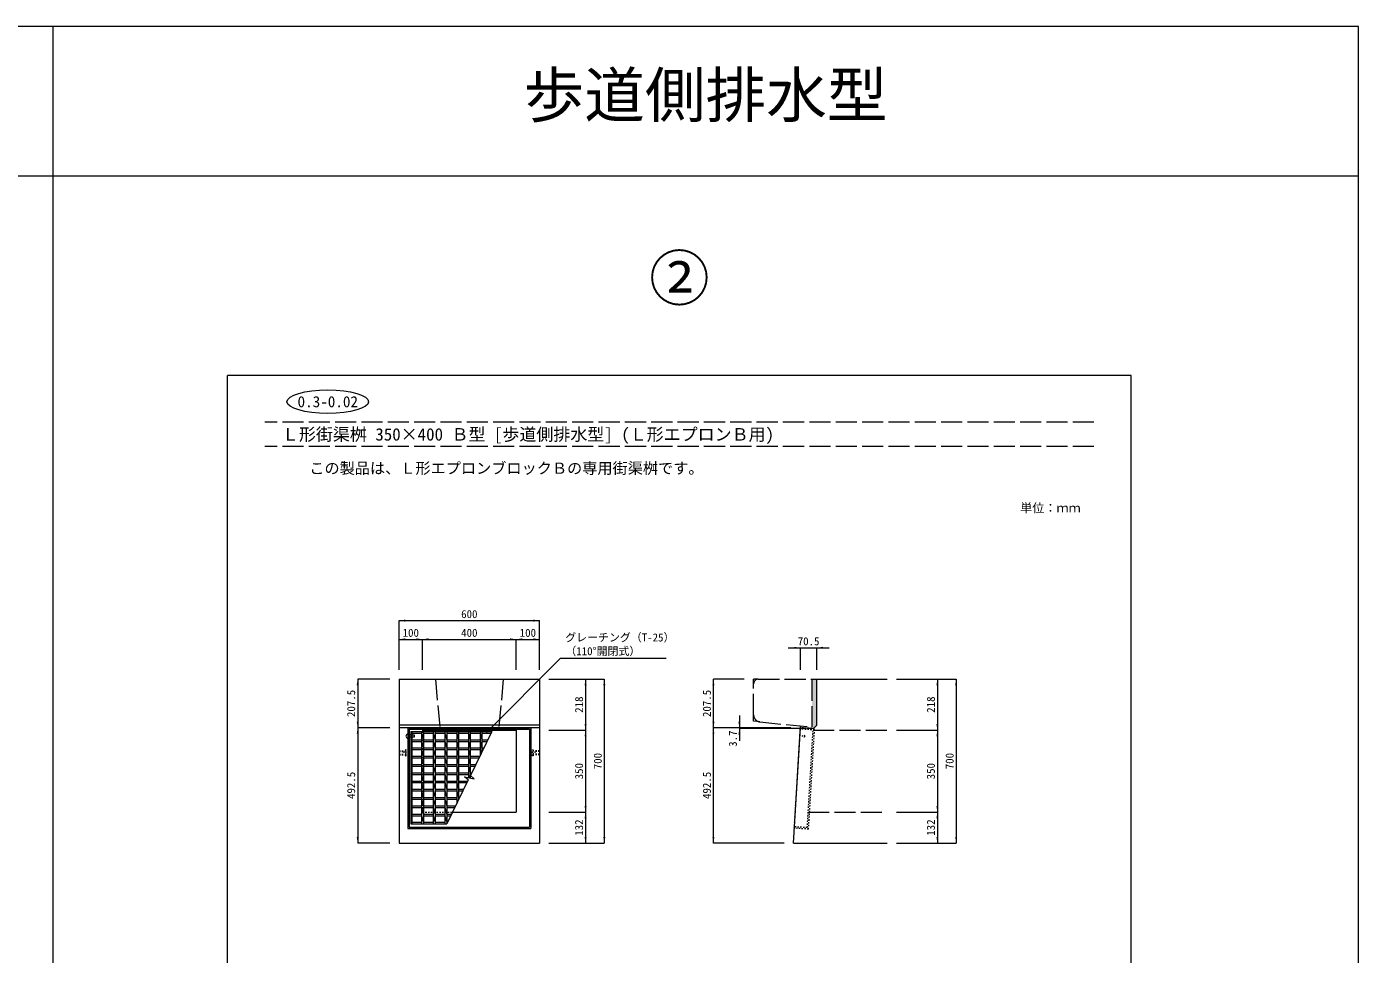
# Model space of a CAD drawing. Units: millimetres at full size; some dimension numbers follow another scale. Extents: x 4207 to 15359, y -7728 to 211.
# Drawn here: x 9672 to 15359, y -3751 to 211 of the extents above; entities that cross this region are included whole.
import ezdxf
from ezdxf.enums import TextEntityAlignment as Align

# ---------------------------------------------------------------- set-up
doc = ezdxf.new("R2010")
doc.units = ezdxf.units.MM
doc.header["$LTSCALE"] = 15
doc.linetypes.add('DASHED', pattern=[7.5, 6, -1.5])
doc.linetypes.add('USER1', pattern=[0.8, 0.4, -0.4])
for name, color, linetype, lineweight in [('0_2', 7, 'DASHED', 9), ('受枠', 3, 'USER1', 9), ('境界ﾌﾞﾛｯｸ', 4, 'DASHED', 9), ('寸法線', 7, 'Continuous', 9), ('枠', 5, 'Continuous', 5), ('補助線', 8, 'Continuous', 20), ('集水桝', 1, 'Continuous', 20), ('ｲﾝｻｰﾄ', 4, 'USER1', 9), ('ｸﾞﾚｰﾁﾝｸﾞ', 7, 'USER1', 5)]:
    doc.layers.add(name, color=color, linetype=linetype, lineweight=lineweight)
doc.layers.add('ﾊｯﾁﾝｸﾞ', color=7, linetype='Continuous')
doc.styles.add('ＭＳ ゴシック', font='')
doc.styles.get('ＭＳ ゴシック').set_extended_font_data('MS Gothic')

# ---------------------------------------------------------------- blocks, each defined once
blk = doc.blocks.new('filled_arrow')
at = {"color": 0, "linetype": 'Continuous', "lineweight": -2}
blk.add_solid([(7.5, 1.25), (0, 0), (7.5, -1.25)], dxfattribs=at)

msp = doc.modelspace()

# ---------------------------------------------------------------- hatches: boundary and pattern name
at = {"layer": 'ﾊｯﾁﾝｸﾞ'}
msp.add_hatch(color=256, dxfattribs=at).paths.add_polyline_path([(13026.44, -2575.61), (13026.44, -2780.61), (12976.44, -2775.61), (12975.98, -2783.14), (13031.46, -2786.47), (13046.44, -2772.37), (13046.44, -2575.61)])

# ---------------------------------------------------------------- linework, layer by layer
at = {"layer": '0_2'}
for p, q in [((14229.37, -1478.4), (10689.37, -1478.4)), ((14229.37, -1582.4), (10689.37, -1582.4))]:
    msp.add_line(p, q, dxfattribs=at)
at = {"layer": '受枠', "linetype": 'Continuous'}
for p, q in [((11299.8, -2783.11), (11824.8, -2783.11)), ((11299.8, -2783.11), (11299.8, -3213.11)), ((11824.8, -2783.11), (11824.8, -3213.11)), ((11305.8, -2789.11), (11818.8, -2789.11)), ((11305.8, -2789.11), (11305.8, -3207.11)), ((11818.8, -2789.11), (11818.8, -3207.11)), ((11299.8, -3213.11), (11824.8, -3213.11)), ((11305.8, -3207.11), (11818.8, -3207.11))]:
    msp.add_line(p, q, dxfattribs=at)
at = {"layer": '受枠'}
for p, q in [((12950.23, -3212.37), (12975.98, -2783.14)), ((13036.88, -2786.79), (12975.98, -2783.14)), ((13011.12, -3216.02), (13036.88, -2786.79)), ((13036.52, -2792.78), (12975.63, -2789.13)), ((13005.49, -3209.67), (13030.53, -2792.42)), ((13011.12, -3216.02), (12950.23, -3212.37)), ((13005.49, -3209.67), (12950.59, -3206.38))]:
    msp.add_line(p, q, dxfattribs=at)
msp.add_circle((12989.86, -2819.08), 4.5, dxfattribs=at)
at = {"layer": '境界ﾌﾞﾛｯｸ'}
for p, q in [((12776.44, -2728.46), (12776.44, -2595.61)), ((12796.44, -2575.61), (13026.44, -2575.61)), ((13026.44, -2780.61), (13026.44, -2575.61)), ((13026.44, -2575.61), (13046.44, -2575.61)), ((12803.45, -2758.31), (13026.44, -2780.61)), ((12975.98, -2783.14), (12976.44, -2775.61))]:
    msp.add_line(p, q, dxfattribs=at)
for centre, radius, start, end in [((12796.44, -2595.61), 20, 90, 180), ((12806.44, -2728.46), 30, 180, 264.28941)]:
    msp.add_arc(centre, radius, start, end, dxfattribs=at)
at = {"layer": '寸法線'}
for p, q in [((11262.3, -2325.81), (11862.3, -2325.81)), ((11262.3, -2535.61), (11262.3, -2325.81)), ((11862.3, -2535.61), (11862.3, -2325.81)), ((11262.3, -2405.81), (11362.3, -2405.81)), ((11262.3, -2535.61), (11262.3, -2405.81)), ((11362.3, -2535.61), (11362.3, -2405.81)), ((11362.3, -2405.81), (11762.3, -2405.81)), ((11362.3, -2535.61), (11362.3, -2405.81)), ((11762.3, -2535.61), (11762.3, -2405.81)), ((11762.3, -2405.81), (11862.3, -2405.81)), ((11762.3, -2535.61), (11762.3, -2405.81)), ((11862.3, -2535.61), (11862.3, -2405.81)), ((12923.98, -2441.95), (13098.44, -2441.95)), ((12975.98, -2535.61), (12975.98, -2441.95)), ((13046.44, -2535.61), (13046.44, -2441.95)), ((11085.61, -2575.61), (11085.61, -2783.11)), ((11222.3, -2575.61), (11085.61, -2575.61)), ((11902.3, -2575.61), (12058.76, -2575.61)), ((11902.3, -2575.61), (12138.76, -2575.61)), ((12058.76, -2575.61), (12058.76, -2793.61)), ((12138.76, -2575.61), (12138.76, -3275.61)), ((12604.71, -2783.14), (12604.71, -2575.61)), ((12736.44, -2575.61), (12604.71, -2575.61)), ((13386.44, -2575.61), (13561.35, -2575.61)), ((13386.44, -2575.61), (13641.35, -2575.61)), ((13561.35, -2575.61), (13561.35, -2793.61)), ((13641.35, -2575.61), (13641.35, -3275.61)), ((11222.3, -2783.11), (11085.61, -2783.11)), ((11085.61, -2783.11), (11085.61, -3275.61)), ((11222.3, -2783.11), (11085.61, -2783.11)), ((12604.71, -3275.61), (12604.71, -2783.14)), ((12935.98, -2783.14), (12604.71, -2783.14)), ((12935.98, -2783.14), (12604.71, -2783.14)), ((12715.7, -2731.14), (12715.7, -2838.79)), ((12935.98, -2783.14), (12715.7, -2783.14)), ((12996.88, -2786.79), (12715.7, -2786.79)), ((11902.3, -2793.61), (12058.76, -2793.61)), ((11902.3, -2793.61), (12058.76, -2793.61)), ((12058.76, -2793.61), (12058.76, -3143.61)), ((13386.44, -2793.61), (13561.35, -2793.61)), ((13386.44, -2793.61), (13561.35, -2793.61)), ((13561.35, -2793.61), (13561.35, -3143.61)), ((11902.3, -3143.61), (12058.76, -3143.61)), ((11902.3, -3143.61), (12058.76, -3143.61)), ((12058.76, -3143.61), (12058.76, -3275.61)), ((13386.44, -3143.61), (13561.35, -3143.61)), ((13386.44, -3143.61), (13561.35, -3143.61)), ((13561.35, -3143.61), (13561.35, -3275.61)), ((11222.3, -3275.61), (11085.61, -3275.61)), ((11902.3, -3275.61), (12058.76, -3275.61)), ((11902.3, -3275.61), (12138.76, -3275.61)), ((12906.44, -3275.61), (12604.71, -3275.61)), ((13386.44, -3275.61), (13561.35, -3275.61)), ((13386.44, -3275.61), (13641.35, -3275.61))]:
    msp.add_line(p, q, dxfattribs=at)
msp.add_lwpolyline([(11635.6, -2803.22), (11952.25, -2486.57), (12402.97, -2486.57)], dxfattribs=at)
at = {"layer": '枠', "color": 1, "lineweight": 9}
for p, q in [((15359.07, 210.81), (4207.39, 210.81)), ((9783.23, 210.81), (9783.23, -7728.4)), ((15359.07, -7728.4), (15359.07, 210.81)), ((9783.23, -428.4), (4207.39, -428.4)), ((15359.07, -428.4), (9783.23, -428.4))]:
    msp.add_line(p, q, dxfattribs=at)
at = {"layer": '枠', "lineweight": 20}
for p, q in [((14389.37, -1278.4), (10529.37, -1278.4)), ((10529.37, -6878.4), (10529.37, -1278.4)), ((14389.37, -6878.4), (14389.37, -1278.4))]:
    msp.add_line(p, q, dxfattribs=at)
at = {"layer": '補助線'}
for p, q in [((12796.44, -2575.61), (12776.44, -2575.61)), ((12776.44, -2595.61), (12776.44, -2575.61)), ((12776.44, -2755.61), (12776.44, -2728.46)), ((12803.45, -2758.31), (12776.44, -2755.61))]:
    msp.add_line(p, q, dxfattribs=at)
at = {"layer": '補助線', "color": 1, "lineweight": 13}
msp.add_ellipse((10957.84, -1390.87), major_axis=(174.43, 0), ratio=0.286654, dxfattribs=at)
at = {"layer": '集水桝'}
for p, q in [((11262.3, -2575.61), (11262.3, -3275.61)), ((11262.3, -2575.61), (11862.3, -2575.61)), ((11862.3, -2575.61), (11862.3, -3275.61)), ((13046.44, -2575.61), (13346.44, -2575.61)), ((13046.44, -2772.37), (13046.44, -2575.61)), ((12946.44, -3275.61), (12975.98, -2783.14)), ((12975.98, -2783.14), (13031.46, -2786.47)), ((13031.46, -2786.47), (13046.44, -2772.37)), ((11262.3, -3275.61), (11862.3, -3275.61)), ((12946.44, -3275.61), (13346.44, -3275.61))]:
    msp.add_line(p, q, dxfattribs=at)
at = {"layer": '集水桝', "linetype": 'DASHED', "lineweight": 9}
for p, q in [((11417.3, -2575.61), (11437.3, -2793.61)), ((11707.3, -2575.61), (11687.3, -2793.61))]:
    msp.add_line(p, q, dxfattribs=at)
at = {"layer": '集水桝', "lineweight": 9}
for p, q in [((11862.3, -2772.37), (11262.3, -2772.37)), ((11862.3, -2783.11), (11262.3, -2783.11))]:
    msp.add_line(p, q, dxfattribs=at)
at = {"layer": '集水桝', "lineweight": 15}
for p, q in [((11362.3, -2793.61), (11762.3, -2793.61)), ((11362.3, -2793.61), (11362.3, -2799.11)), ((11762.3, -2793.61), (11762.3, -3143.61)), ((11490.85, -3143.61), (11762.3, -3143.61))]:
    msp.add_line(p, q, dxfattribs=at)
at = {"layer": '集水桝', "linetype": 'USER1', "lineweight": 9}
for p, q in [((11362.3, -2799.11), (11362.3, -3143.61)), ((11362.3, -3143.61), (11490.85, -3143.61))]:
    msp.add_line(p, q, dxfattribs=at)
at = {"layer": '集水桝', "linetype": 'DASHED', "lineweight": 13}
for p, q in [((13030.46, -2793.61), (13346.44, -2793.61)), ((13009.46, -3143.61), (13346.44, -3143.61))]:
    msp.add_line(p, q, dxfattribs=at)
at = {"layer": 'ｲﾝｻｰﾄ'}
for p, q in [((11262.3, -2882.11), (11262.3, -2899.11)), ((11262.3, -2882.11), (11289.3, -2882.11)), ((11262.3, -2884.61), (11282.3, -2884.61)), ((11262.3, -2896.61), (11282.3, -2896.61)), ((11262.3, -2899.11), (11289.3, -2899.11)), ((11282.3, -2884.61), (11282.3, -2896.61)), ((11289.3, -2878.11), (11289.3, -2903.11)), ((11292.3, -2878.11), (11289.3, -2878.11)), ((11292.3, -2903.11), (11292.3, -2878.11)), ((11832.3, -2878.11), (11835.3, -2878.11)), ((11832.3, -2903.11), (11832.3, -2878.11)), ((11835.3, -2878.11), (11835.3, -2903.11)), ((11862.3, -2882.11), (11835.3, -2882.11)), ((11862.3, -2899.11), (11835.3, -2899.11)), ((11862.3, -2884.61), (11842.3, -2884.61)), ((11842.3, -2884.61), (11842.3, -2896.61)), ((11862.3, -2896.61), (11842.3, -2896.61)), ((11862.3, -2882.11), (11862.3, -2899.11)), ((11289.3, -2903.11), (11292.3, -2903.11)), ((11835.3, -2903.11), (11832.3, -2903.11))]:
    msp.add_line(p, q, dxfattribs=at)
at = {"layer": 'ｸﾞﾚｰﾁﾝｸﾞ', "linetype": 'Continuous'}
for p, q in [((11299.3, -2809.11), (11299.3, -2829.11)), ((11312.3, -2814.11), (11305.3, -2814.11)), ((11305.3, -2814.11), (11305.3, -2824.11)), ((11312.3, -2824.11), (11305.3, -2824.11)), ((11312.3, -2799.11), (11312.3, -3194.11)), ((11312.3, -2799.11), (11658.3, -2799.11)), ((11316.8, -2799.11), (11316.8, -3194.11)), ((11316.8, -2806.11), (11358.3, -2806.11)), ((11316.8, -2814.11), (11326.8, -2814.11)), ((11326.8, -2824.11), (11316.8, -2824.11)), ((11316.8, -2834.38), (11358.3, -2834.38)), ((11316.8, -2841.38), (11358.3, -2841.38)), ((11326.8, -2814.11), (11326.8, -2824.11)), ((11358.3, -2799.11), (11358.3, -3194.11)), ((11358.3, -2806.11), (11366.3, -2834.38)), ((11358.3, -2841.38), (11366.3, -2869.66)), ((11366.3, -2799.11), (11366.3, -3194.11)), ((11366.3, -2806.11), (11408.3, -2806.11)), ((11366.3, -2834.38), (11408.3, -2834.38)), ((11366.3, -2841.38), (11408.3, -2841.38)), ((11408.3, -2799.11), (11408.3, -3194.11)), ((11408.3, -2806.11), (11416.3, -2834.38)), ((11408.3, -2841.38), (11416.3, -2869.66)), ((11416.3, -2799.11), (11416.3, -3194.11)), ((11416.3, -2806.11), (11458.3, -2806.11)), ((11416.3, -2834.38), (11458.3, -2834.38)), ((11416.3, -2841.38), (11458.3, -2841.38)), ((11458.3, -2799.11), (11458.3, -3194.11)), ((11458.3, -2806.11), (11466.3, -2834.38)), ((11458.3, -2841.38), (11466.3, -2869.66)), ((11466.3, -2799.11), (11466.3, -3194.11)), ((11466.3, -2806.11), (11508.3, -2806.11)), ((11466.3, -2834.38), (11508.3, -2834.38)), ((11466.3, -2841.38), (11508.3, -2841.38)), ((11508.3, -2799.11), (11508.3, -3107.7)), ((11508.3, -2806.11), (11516.3, -2834.38)), ((11508.3, -2841.38), (11516.3, -2869.66)), ((11516.3, -2799.11), (11516.3, -3091.25)), ((11516.3, -2806.11), (11558.3, -2806.11)), ((11516.3, -2834.38), (11558.3, -2834.38)), ((11516.3, -2841.38), (11558.3, -2841.38)), ((11558.3, -2799.11), (11558.3, -2995.77)), ((11558.3, -2806.11), (11566.3, -2834.38)), ((11558.3, -2841.38), (11566.3, -2869.66)), ((11566.3, -2799.11), (11566.3, -2997.45)), ((11566.3, -2806.11), (11608.3, -2806.11)), ((11566.3, -2834.38), (11608.3, -2834.38)), ((11566.3, -2841.38), (11608.3, -2841.38)), ((11658.3, -2799.11), (11566.67, -2987.62)), ((11608.3, -2799.11), (11608.3, -2901.97)), ((11608.3, -2806.11), (11616.3, -2834.38)), ((11608.3, -2841.38), (11616.3, -2869.66)), ((11616.3, -2799.11), (11616.3, -2885.52)), ((11616.3, -2806.11), (11654.9, -2806.11)), ((11616.3, -2834.38), (11641.16, -2834.38)), ((11616.3, -2841.38), (11637.75, -2841.38)), ((11316.8, -2869.66), (11358.3, -2869.66)), ((11316.8, -2876.66), (11358.3, -2876.66)), ((11358.3, -2876.66), (11366.3, -2904.93)), ((11366.3, -2869.66), (11408.3, -2869.66)), ((11366.3, -2876.66), (11408.3, -2876.66)), ((11408.3, -2876.66), (11416.3, -2904.93)), ((11416.3, -2869.66), (11458.3, -2869.66)), ((11416.3, -2876.66), (11458.3, -2876.66)), ((11458.3, -2876.66), (11466.3, -2904.93)), ((11466.3, -2869.66), (11508.3, -2869.66)), ((11466.3, -2876.66), (11508.3, -2876.66)), ((11508.3, -2876.66), (11516.3, -2904.93)), ((11516.3, -2869.66), (11558.3, -2869.66)), ((11516.3, -2876.66), (11558.3, -2876.66)), ((11558.3, -2876.66), (11566.3, -2904.93)), ((11566.3, -2869.66), (11608.3, -2869.66)), ((11566.3, -2876.66), (11608.3, -2876.66)), ((11608.3, -2876.66), (11612.83, -2892.66)), ((11616.3, -2869.66), (11624.01, -2869.66)), ((11616.3, -2876.66), (11620.61, -2876.66)), ((11316.8, -2904.93), (11358.3, -2904.93)), ((11316.8, -2911.93), (11358.3, -2911.93)), ((11316.8, -2940.2), (11358.3, -2940.2)), ((11316.8, -2947.2), (11358.3, -2947.2)), ((11358.3, -2911.93), (11366.3, -2940.2)), ((11358.3, -2947.2), (11366.3, -2975.47)), ((11366.3, -2904.93), (11408.3, -2904.93)), ((11366.3, -2911.93), (11408.3, -2911.93)), ((11366.3, -2940.2), (11408.3, -2940.2)), ((11366.3, -2947.2), (11408.3, -2947.2)), ((11408.3, -2911.93), (11416.3, -2940.2)), ((11408.3, -2947.2), (11416.3, -2975.47)), ((11416.3, -2904.93), (11458.3, -2904.93)), ((11416.3, -2911.93), (11458.3, -2911.93)), ((11416.3, -2940.2), (11458.3, -2940.2)), ((11416.3, -2947.2), (11458.3, -2947.2)), ((11458.3, -2911.93), (11466.3, -2940.2)), ((11458.3, -2947.2), (11466.3, -2975.47)), ((11466.3, -2904.93), (11508.3, -2904.93)), ((11466.3, -2911.93), (11508.3, -2911.93)), ((11466.3, -2940.2), (11508.3, -2940.2)), ((11466.3, -2947.2), (11508.3, -2947.2)), ((11508.3, -2911.93), (11516.3, -2940.2)), ((11508.3, -2947.2), (11516.3, -2975.47)), ((11516.3, -2904.93), (11558.3, -2904.93)), ((11516.3, -2911.93), (11558.3, -2911.93)), ((11516.3, -2940.2), (11558.3, -2940.2)), ((11516.3, -2947.2), (11558.3, -2947.2)), ((11558.3, -2911.93), (11566.3, -2940.2)), ((11558.3, -2947.2), (11566.3, -2975.47)), ((11566.3, -2904.93), (11606.87, -2904.93)), ((11566.3, -2911.93), (11603.46, -2911.93)), ((11566.3, -2940.2), (11589.72, -2940.2)), ((11566.3, -2947.2), (11586.32, -2947.2)), ((11316.8, -2975.47), (11358.3, -2975.47)), ((11316.8, -2982.47), (11358.3, -2982.47)), ((11316.8, -3010.75), (11358.3, -3010.75)), ((11358.3, -2982.47), (11366.3, -3010.75)), ((11366.3, -2975.47), (11408.3, -2975.47)), ((11366.3, -2982.47), (11408.3, -2982.47)), ((11366.3, -3010.75), (11408.3, -3010.75)), ((11408.3, -2982.47), (11416.3, -3010.75)), ((11416.3, -2975.47), (11458.3, -2975.47)), ((11416.3, -2982.47), (11458.3, -2982.47)), ((11416.3, -3010.75), (11458.3, -3010.75)), ((11458.3, -2982.47), (11466.3, -3010.75)), ((11466.3, -2975.47), (11508.3, -2975.47)), ((11466.3, -2982.47), (11508.3, -2982.47)), ((11557.93, -3005.6), (11466.3, -3194.11)), ((11466.3, -3010.75), (11508.3, -3010.75)), ((11508.3, -2982.47), (11516.3, -3010.75)), ((11516.3, -2975.47), (11558.3, -2975.47)), ((11516.3, -2982.47), (11558.3, -2982.47)), ((11516.3, -3010.75), (11555.43, -3010.75)), ((11557.93, -3005.6), (11542.13, -2992.36)), ((11542.13, -2992.36), (11582.47, -3000.86)), ((11558.3, -2982.47), (11562.3, -2996.61)), ((11566.3, -2975.47), (11572.58, -2975.47)), ((11566.3, -2982.47), (11569.17, -2982.47)), ((11582.47, -3000.86), (11566.67, -2987.62)), ((11316.8, -3017.75), (11358.3, -3017.75)), ((11316.8, -3046.02), (11358.3, -3046.02)), ((11316.8, -3053.02), (11358.3, -3053.02)), ((11358.3, -3017.75), (11366.3, -3046.02)), ((11358.3, -3053.02), (11366.3, -3081.29)), ((11366.3, -3017.75), (11408.3, -3017.75)), ((11366.3, -3046.02), (11408.3, -3046.02)), ((11366.3, -3053.02), (11408.3, -3053.02)), ((11408.3, -3017.75), (11416.3, -3046.02)), ((11408.3, -3053.02), (11416.3, -3081.29)), ((11416.3, -3017.75), (11458.3, -3017.75)), ((11416.3, -3046.02), (11458.3, -3046.02)), ((11416.3, -3053.02), (11458.3, -3053.02)), ((11458.3, -3017.75), (11466.3, -3046.02)), ((11458.3, -3053.02), (11466.3, -3081.29)), ((11466.3, -3017.75), (11508.3, -3017.75)), ((11466.3, -3046.02), (11508.3, -3046.02)), ((11466.3, -3053.02), (11508.3, -3053.02)), ((11508.3, -3017.75), (11516.3, -3046.02)), ((11508.3, -3053.02), (11516.3, -3081.29)), ((11516.3, -3017.75), (11552.03, -3017.75)), ((11516.3, -3046.02), (11538.28, -3046.02)), ((11516.3, -3053.02), (11534.88, -3053.02)), ((11316.8, -3081.29), (11358.3, -3081.29)), ((11316.8, -3088.29), (11358.3, -3088.29)), ((11316.8, -3116.56), (11358.3, -3116.56)), ((11316.8, -3123.56), (11358.3, -3123.56)), ((11358.3, -3088.29), (11366.3, -3116.56)), ((11358.3, -3123.56), (11366.3, -3151.84)), ((11366.3, -3081.29), (11408.3, -3081.29)), ((11366.3, -3088.29), (11408.3, -3088.29)), ((11366.3, -3116.56), (11408.3, -3116.56)), ((11366.3, -3123.56), (11408.3, -3123.56)), ((11408.3, -3088.29), (11416.3, -3116.56)), ((11408.3, -3123.56), (11416.3, -3151.84)), ((11416.3, -3081.29), (11458.3, -3081.29)), ((11416.3, -3088.29), (11458.3, -3088.29)), ((11416.3, -3116.56), (11458.3, -3116.56)), ((11416.3, -3123.56), (11458.3, -3123.56)), ((11458.3, -3088.29), (11466.3, -3116.56)), ((11458.3, -3123.56), (11466.3, -3151.84)), ((11466.3, -3081.29), (11508.3, -3081.29)), ((11466.3, -3088.29), (11508.3, -3088.29)), ((11466.3, -3116.56), (11503.99, -3116.56)), ((11466.3, -3123.56), (11500.59, -3123.56)), ((11508.3, -3088.29), (11511.77, -3100.56)), ((11516.3, -3081.29), (11521.14, -3081.29)), ((11516.3, -3088.29), (11517.74, -3088.29)), ((11316.8, -3151.84), (11358.3, -3151.84)), ((11316.8, -3158.84), (11358.3, -3158.84)), ((11358.3, -3158.84), (11366.3, -3187.11)), ((11366.3, -3151.84), (11408.3, -3151.84)), ((11366.3, -3158.84), (11408.3, -3158.84)), ((11408.3, -3158.84), (11416.3, -3187.11)), ((11416.3, -3151.84), (11458.3, -3151.84)), ((11416.3, -3158.84), (11458.3, -3158.84)), ((11458.3, -3158.84), (11466.3, -3187.11)), ((11466.3, -3151.84), (11486.85, -3151.84)), ((11466.3, -3158.84), (11483.45, -3158.84)), ((11312.3, -3194.11), (11466.3, -3194.11)), ((11316.8, -3187.11), (11358.3, -3187.11)), ((11366.3, -3187.11), (11408.3, -3187.11)), ((11416.3, -3187.11), (11458.3, -3187.11)), ((11466.3, -3187.11), (11469.7, -3187.11))]:
    msp.add_line(p, q, dxfattribs=at)
msp.add_arc((11302.22, -2819.11), 10.42, 106.2602, 253.7398, dxfattribs=at)

# ---------------------------------------------------------------- block references
at = {"layer": '寸法線', "xscale": 3.47, "yscale": 3.47}
for p in [(11262.3, -2325.81), (11262.3, -2405.81), (11362.3, -2405.81), (11762.3, -2405.81), (13046.44, -2441.95)]:
    msp.add_blockref('filled_arrow', p, dxfattribs=at)
for p, rotation in [((11862.3, -2325.81), 180), ((11362.3, -2405.81), 180), ((11762.3, -2405.81), 180), ((11862.3, -2405.81), 180), ((12975.98, -2441.95), 180), ((11085.61, -2575.61), 270), ((12058.76, -2575.61), 270), ((12138.76, -2575.61), 270), ((12604.71, -2575.61), 270), ((13561.35, -2575.61), 270), ((13641.35, -2575.61), 270), ((11085.61, -2783.11), 90), ((11085.61, -2783.11), 270), ((11635.6, -2803.22), 45), ((12058.76, -2793.61), 90), ((12604.71, -2783.14), 90), ((12604.71, -2783.14), 270), ((12715.7, -2783.14), 90), ((12715.7, -2786.79), 270), ((13561.35, -2793.61), 90), ((12058.76, -2793.61), 270), ((13561.35, -2793.61), 270), ((12058.76, -3143.61), 90), ((13561.35, -3143.61), 90), ((12058.76, -3143.61), 270), ((13561.35, -3143.61), 270), ((11085.61, -3275.61), 90), ((12058.76, -3275.61), 90), ((12138.76, -3275.61), 90), ((12604.71, -3275.61), 90), ((13561.35, -3275.61), 90), ((13641.35, -3275.61), 90)]:
    msp.add_blockref('filled_arrow', p, dxfattribs=dict(at, rotation=rotation))

# ---------------------------------------------------------------- texts
at = {"layer": '0_2', "style": 'ＭＳ ゴシック'}
msp.add_text('歩道側排水型', height=189.9, dxfattribs=at).set_placement((12571.15, -233.06), align=Align.BOTTOM_CENTER)
msp.add_text('\u3000Ｌ形街渠桝 350×400 Ｂ型 [歩道側排水型] (Ｌ形エプロンＢ用) ', height=53.17, dxfattribs=at).set_placement((10689.37, -1530.4), align=Align.MIDDLE_LEFT)
msp.add_text('この製品は、Ｌ形エプロンブロックＢの専用街渠桝です。', height=47.47, dxfattribs=at).set_placement((10878.96, -1712.9), align=Align.BOTTOM_LEFT)
msp.add_text('単位：ｍｍ', height=37.98, dxfattribs=at).set_placement((14044.02, -1844.3), align=Align.MIDDLE_CENTER)
at = {"layer": '寸法線', "style": 'ＭＳ ゴシック'}
for s, p in [('600', (11562.3, -2297.81)), ('100', (11312.3, -2377.81)), ('400', (11562.3, -2377.81)), ('100', (11812.3, -2377.81)), ('70.5', (13011.21, -2413.95))]:
    msp.add_text(s, height=34.18, dxfattribs=at).set_placement(p, align=Align.MIDDLE_CENTER)
for s, p in [('グレーチング（T-25）', (11972.25, -2425.06)), ('（110°開閉式）', (11972.25, -2483.56))]:
    msp.add_text(s, height=34.18, dxfattribs=at).set_placement(p, align=Align.BOTTOM_LEFT)
for s, p in [('207.5', (11057.61, -2679.36)), ('218', (12030.76, -2684.61)), ('207.5', (12576.71, -2679.38)), ('218', (13533.35, -2684.61)), ('3.7', (12687.7, -2829.82)), ('700', (12110.76, -2925.61)), ('700', (13613.35, -2925.61)), ('350', (12030.76, -2968.61)), ('350', (13533.35, -2968.61)), ('492.5', (11057.61, -3029.36)), ('492.5', (12576.71, -3029.38)), ('132', (12030.76, -3209.61)), ('132', (13533.35, -3209.61))]:
    msp.add_text(s, height=34.18, rotation=90, dxfattribs=at).set_placement(p, align=Align.MIDDLE_CENTER)
at = {"layer": '枠', "color": 1, "style": 'ＭＳ ゴシック'}
msp.add_text('②', height=189.9, dxfattribs=at).set_placement((12459.37, -1015.16), align=Align.BOTTOM_CENTER)
at = {"layer": '補助線', "color": 1, "style": 'ＭＳ ゴシック'}
msp.add_text('0.3-0.02', height=47.47, dxfattribs=at).set_placement((10957.84, -1390.87), align=Align.MIDDLE_CENTER)

doc.saveas('drawing.dxf')
